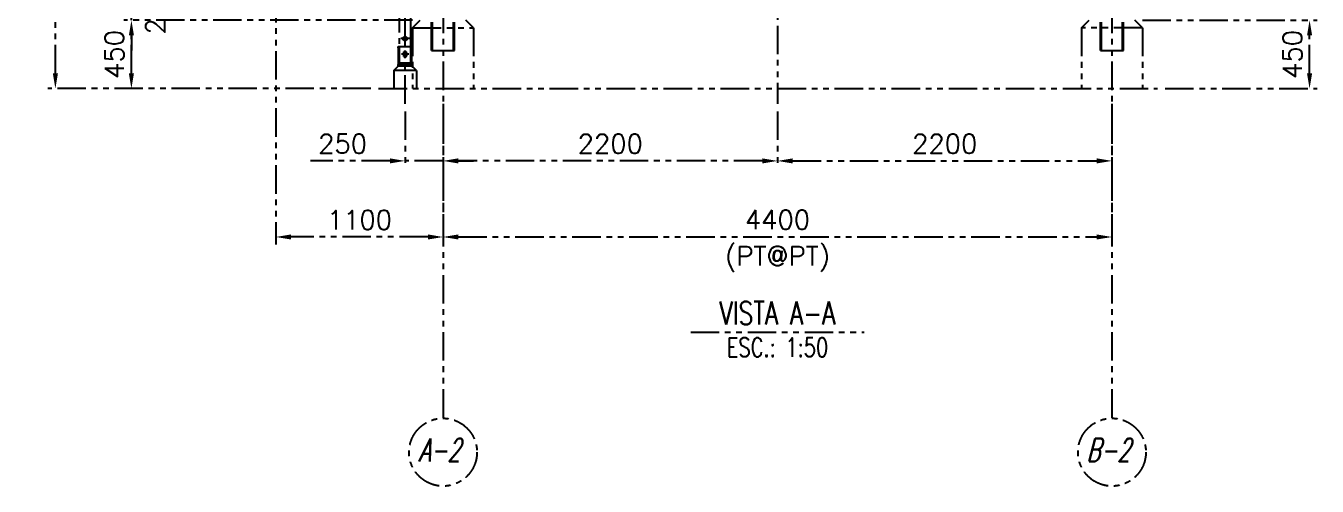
# Model space of a CAD drawing. Header units: millimetres. Extents: x -16232 to 52632, y -3739 to 20678.
# Drawn here: x -16232 to -7737, y -3739 to -714 of the extents above; entities that cross this region are included whole.
import ezdxf
from ezdxf.enums import TextEntityAlignment as Align

# ---------------------------------------------------------------- set-up
doc = ezdxf.new("R2010")
doc.units = ezdxf.units.MM
doc.header["$LTSCALE"] = 300
doc.header["$MEASUREMENT"] = 0
doc.linetypes.add('PHANTOM2', pattern=[1.25, 0.625, -0.125, 0.125, -0.125, 0.125, -0.125])
doc.layers.add('EM-PJ-FANTASMA', color=8, linetype='PHANTOM2')
doc.styles.add('100CL', font='ROMANS.SHX')
doc.styles.add('ROMANS', font='romans.shx')
doc.dimstyles.new('PADRÃO', dxfattribs={"dimscale": 50, "dimtxt": 2.5, "dimasz": 2, "dimexe": 1, "dimexo": 1, "dimgap": 1, "dimtad": 1, "dimdec": 0, "dimzin": 9, "dimdsep": 46, "dimtxsty": 'ROMANS', "dimcen": 0, "dimclrd": 256, "dimclre": 256, "dimclrt": 7, "dimadec": 1, "dimazin": 2, "dimtfac": 1, "dimtdec": 0, "dimtmove": 0, "dimatfit": 3, "dimfxl": 1, "dimtolj": 1, "dimtzin": 0, "dimlwd": -1, "dimlwe": -1, "dimarcsym": 0})

# ---------------------------------------------------------------- blocks, each defined once
blk = doc.blocks.new('*D78')
at = {"layer": 'Defpoints', "color": 0, "transparency": 16777216}
for p in [(-13487.1, -1226.1), (-11287.1, -1226.1), (-13487.1, -1601.1)]:
    blk.add_point(p, dxfattribs=at)
at = {"layer": 'EM-PJ-FANTASMA', "transparency": 16777216}
for p, q in [((-13487.1, -1276.1), (-13487.1, -1651.1)), ((-11287.1, -1276.1), (-11287.1, -1651.1)), ((-11387.1, -1601.1), (-13387.1, -1601.1))]:
    blk.add_line(p, q, dxfattribs=at)
for points in [[(-13387.1, -1584.4), (-13387.1, -1617.7), (-13487.1, -1601.1)], [(-11387.1, -1584.4), (-11387.1, -1617.7), (-11287.1, -1601.1)]]:
    blk.add_solid(points, dxfattribs=at)
at = {"layer": 'EM-PJ-FANTASMA', "color": 7, "transparency": 16777216, "insert": (-12387.1, -1488.6), "char_height": 125, "attachment_point": 5, "style": 'ROMANS'}
blk.add_mtext('\\A1;2200', dxfattribs=at)
blk = doc.blocks.new('*D79')
at = {"layer": 'Defpoints', "color": 0, "transparency": 16777216}
for p in [(-11287.1, -1226.1), (-9087.1, -1226.1), (-9087.1, -1601.1)]:
    blk.add_point(p, dxfattribs=at)
at = {"layer": 'EM-PJ-FANTASMA', "transparency": 16777216}
for p, q in [((-11287.1, -1276.1), (-11287.1, -1651.1)), ((-9087.1, -1276.1), (-9087.1, -1651.1)), ((-11187.1, -1601.1), (-9187.1, -1601.1))]:
    blk.add_line(p, q, dxfattribs=at)
for points in [[(-11187.1, -1584.4), (-11187.1, -1617.7), (-11287.1, -1601.1)], [(-9187.1, -1584.4), (-9187.1, -1617.7), (-9087.1, -1601.1)]]:
    blk.add_solid(points, dxfattribs=at)
at = {"layer": 'EM-PJ-FANTASMA', "color": 7, "transparency": 16777216, "insert": (-10187.1, -1488.6), "char_height": 125, "attachment_point": 5, "style": 'ROMANS'}
blk.add_mtext('\\A1;2200', dxfattribs=at)
blk = doc.blocks.new('*D80')
at = {"layer": 'Defpoints', "color": 0, "transparency": 16777216}
for p in [(-13487.1, -1226.1), (-9087.1, -1226.1), (-9087.1, -2101.1)]:
    blk.add_point(p, dxfattribs=at)
at = {"layer": 'EM-PJ-FANTASMA', "transparency": 16777216}
for p, q in [((-13487.1, -1276.1), (-13487.1, -2151.1)), ((-9087.1, -1276.1), (-9087.1, -2151.1)), ((-13387.1, -2101.1), (-9187.1, -2101.1))]:
    blk.add_line(p, q, dxfattribs=at)
for points in [[(-13387.1, -2084.4), (-13387.1, -2117.7), (-13487.1, -2101.1)], [(-9187.1, -2084.4), (-9187.1, -2117.7), (-9087.1, -2101.1)]]:
    blk.add_solid(points, dxfattribs=at)
at = {"layer": 'EM-PJ-FANTASMA', "color": 7, "transparency": 16777216, "char_height": 125, "attachment_point": 5, "style": 'ROMANS'}
for s, insert in [('\\A1;{\\fRomanS|b0|i0|c0|p34;4400', (-11287.1, -1988)), ('\\A1;(PT@PT)}', (-11287.1, -2246.3))]:
    blk.add_mtext(s, dxfattribs=dict(at, insert=insert))
blk = doc.blocks.new('*D81')
at = {"layer": 'Defpoints', "color": 0, "transparency": 16777216}
for p in [(-13737.1, -1226.1), (-13487.1, -1226.1), (-13737.1, -1601.1)]:
    blk.add_point(p, dxfattribs=at)
at = {"layer": 'EM-PJ-FANTASMA', "transparency": 16777216}
for p, q in [((-13737.1, -1276.1), (-13737.1, -1651.1)), ((-13487.1, -1276.1), (-13487.1, -1651.1)), ((-13837.1, -1601.1), (-14358.5, -1601.1)), ((-13487.1, -1601.1), (-13737.1, -1601.1)), ((-13387.1, -1601.1), (-13287.1, -1601.1))]:
    blk.add_line(p, q, dxfattribs=at)
for points in [[(-13837.1, -1584.4), (-13837.1, -1617.7), (-13737.1, -1601.1)], [(-13387.1, -1584.4), (-13387.1, -1617.7), (-13487.1, -1601.1)]]:
    blk.add_solid(points, dxfattribs=at)
at = {"layer": 'EM-PJ-FANTASMA', "color": 7, "transparency": 16777216, "insert": (-14147.8, -1488.6), "char_height": 125, "attachment_point": 5, "style": 'ROMANS'}
blk.add_mtext('\\A1;250', dxfattribs=at)
blk = doc.blocks.new('*D82')
at = {"layer": 'Defpoints', "color": 0, "transparency": 16777216}
for p in [(-14587.1, 3295.4), (-13487.1, -1226.1), (-14587.1, -2101.1)]:
    blk.add_point(p, dxfattribs=at)
at = {"layer": 'EM-PJ-FANTASMA', "transparency": 16777216}
for p, q in [((-14587.1, 3245.4), (-14587.1, -2151.1)), ((-13487.1, -1276.1), (-13487.1, -2151.1)), ((-13587.1, -2101.1), (-14487.1, -2101.1))]:
    blk.add_line(p, q, dxfattribs=at)
for points in [[(-14487.1, -2084.4), (-14487.1, -2117.7), (-14587.1, -2101.1)], [(-13587.1, -2084.4), (-13587.1, -2117.7), (-13487.1, -2101.1)]]:
    blk.add_solid(points, dxfattribs=at)
at = {"layer": 'EM-PJ-FANTASMA', "color": 7, "transparency": 16777216, "insert": (-14037.1, -1988.6), "char_height": 125, "attachment_point": 5, "style": 'ROMANS'}
blk.add_mtext('\\A1;1100', dxfattribs=at)
blk = doc.blocks.new('*D88')
at = {"layer": 'Defpoints', "color": 0, "transparency": 16777216}
for p in [(-15537.1, -676.1), (-13637.1, -676.1), (-13911.1, -1126.1)]:
    blk.add_point(p, dxfattribs=at)
at = {"layer": 'EM-PJ-FANTASMA', "transparency": 16777216}
for p, q in [((-13687.1, -676.1), (-15587.1, -676.1)), ((-15537.1, -1026.1), (-15537.1, -776.1)), ((-13961.1, -1126.1), (-15587.1, -1126.1))]:
    blk.add_line(p, q, dxfattribs=at)
for points in [[(-15553.8, -776.1), (-15520.4, -776.1), (-15537.1, -676.1)], [(-15553.8, -1026.1), (-15520.4, -1026.1), (-15537.1, -1126.1)]]:
    blk.add_solid(points, dxfattribs=at)
at = {"layer": 'EM-PJ-FANTASMA', "color": 7, "transparency": 16777216, "insert": (-15649.6, -901.1), "char_height": 125, "attachment_point": 5, "rotation": 90, "style": 'ROMANS'}
blk.add_mtext('\\A1;450', dxfattribs=at)
blk = doc.blocks.new('*D89')
at = {"layer": 'Defpoints', "color": 0, "transparency": 16777216}
for p in [(-15537.1, -651.1), (-13637.1, -651.1), (-13637.1, -676.1)]:
    blk.add_point(p, dxfattribs=at)
at = {"layer": 'EM-PJ-FANTASMA', "transparency": 16777216}
for p, q in [((-15537.1, -551.1), (-15537.1, -451.1)), ((-13687.1, -651.1), (-15587.1, -651.1)), ((-13687.1, -676.1), (-15587.1, -676.1)), ((-15537.1, -676.1), (-15537.1, -651.1)), ((-15537.1, -776.1), (-15537.1, -876.1))]:
    blk.add_line(p, q, dxfattribs=at)
for points in [[(-15553.8, -551.1), (-15520.4, -551.1), (-15537.1, -651.1)], [(-15553.8, -776.1), (-15520.4, -776.1), (-15537.1, -676.1)]]:
    blk.add_solid(points, dxfattribs=at)
at = {"layer": 'EM-PJ-FANTASMA', "color": 7, "transparency": 16777216, "insert": (-15379.5, -663.6), "char_height": 125, "attachment_point": 5, "rotation": 90, "style": 'ROMANS'}
blk.add_mtext('\\A1;25', dxfattribs=at)
blk = doc.blocks.new('*D96')
at = {"layer": 'Defpoints', "color": 0, "transparency": 16777216}
for p in [(-16037.1, 17987.4), (-13712.1, 17987.4), (-13911.1, -1126.1)]:
    blk.add_point(p, dxfattribs=at)
at = {"layer": 'EM-PJ-FANTASMA', "transparency": 16777216}
for p, q in [((-13762.1, 17987.4), (-16087.1, 17987.4)), ((-16037.1, -1026.1), (-16037.1, 17887.4)), ((-13961.1, -1126.1), (-16087.1, -1126.1))]:
    blk.add_line(p, q, dxfattribs=at)
for points in [[(-16053.8, 17887.4), (-16020.4, 17887.4), (-16037.1, 17987.4)], [(-16053.8, -1026.1), (-16020.4, -1026.1), (-16037.1, -1126.1)]]:
    blk.add_solid(points, dxfattribs=at)
at = {"layer": 'EM-PJ-FANTASMA', "color": 7, "transparency": 16777216, "insert": (-16149.6, 8430.7), "char_height": 125, "attachment_point": 5, "rotation": 90, "style": 'ROMANS'}
blk.add_mtext('\\A1;19114', dxfattribs=at)
blk = doc.blocks.new('*D98')
at = {"layer": 'Defpoints', "color": 0, "transparency": 16777216}
for p in [(-8937.1, -676.1), (-7787.1, -676.1), (-8787.1, -1126.1)]:
    blk.add_point(p, dxfattribs=at)
at = {"layer": 'EM-PJ-FANTASMA', "transparency": 16777216}
for p, q in [((-8887.1, -676.1), (-7737.1, -676.1)), ((-7787.1, -1026.1), (-7787.1, -776.1)), ((-8737.1, -1126.1), (-7737.1, -1126.1))]:
    blk.add_line(p, q, dxfattribs=at)
for points in [[(-7803.8, -776.1), (-7770.4, -776.1), (-7787.1, -676.1)], [(-7803.8, -1026.1), (-7770.4, -1026.1), (-7787.1, -1126.1)]]:
    blk.add_solid(points, dxfattribs=at)
at = {"layer": 'EM-PJ-FANTASMA', "color": 7, "transparency": 16777216, "insert": (-7899.6, -901.1), "char_height": 125, "attachment_point": 5, "rotation": 90, "style": 'ROMANS'}
blk.add_mtext('\\A1;450', dxfattribs=at)

msp = doc.modelspace()

# ---------------------------------------------------------------- linework, layer by layer
at = {"layer": 'EM-PJ-FANTASMA'}
for p, q in [((-13487.093, 18926.323), (-13487.093, -1226.072)), ((-9087.093, 18926.323), (-9087.093, -1226.072)), ((-11287.093, 18037.428), (-11287.093, -1226.072)), ((-13737.093, -1226.072), (-13737.093, 12627.428)), ((-13775.093, 929.928), (-13775.093, -849.072)), ((-13699.093, -849.072), (-13699.093, 929.928)), ((-13687.093, -726.072), (-13637.093, -676.072)), ((-13563.093, -876.072), (-13563.093, -676.072)), ((-13556.493, -876.072), (-13556.493, -676.072)), ((-13417.693, -876.072), (-13417.693, -676.072)), ((-13411.093, -876.072), (-13411.093, -676.072)), ((-13287.093, -726.072), (-13337.093, -676.072)), ((-9287.093, -726.072), (-9237.093, -676.072)), ((-9163.093, -876.072), (-9163.093, -676.072)), ((-9156.493, -876.072), (-9156.493, -676.072)), ((-9017.693, -876.072), (-9017.693, -676.072)), ((-9011.093, -876.072), (-9011.093, -676.072)), ((-8887.093, -726.072), (-8937.093, -676.072)), ((-13687.093, -726.072), (-13287.093, -726.072)), ((-13687.093, -726.072), (-13687.093, -1126.072)), ((-13287.093, -726.072), (-13287.093, -1126.072)), ((-8887.093, -726.072), (-9287.093, -726.072)), ((-9287.093, -726.072), (-9287.093, -1126.072)), ((-8887.093, -726.072), (-8887.093, -1126.072)), ((-13782.093, -849.072), (-13692.093, -849.072)), ((-13782.093, -857.072), (-13782.093, -849.072)), ((-13775.093, -849.072), (-13775.093, -956.072)), ((-13708.593, -797.572), (-13765.593, -797.572)), ((-13699.093, -956.072), (-13699.093, -849.072)), ((-13692.093, -849.072), (-13692.093, -857.072)), ((-13782.093, -857.072), (-13782.093, -960.072)), ((-13713.093, -900.072), (-13761.093, -900.072)), ((-13723.093, -890.072), (-13751.093, -890.072)), ((-13723.093, -910.072), (-13751.093, -910.072)), ((-13746.093, -910.072), (-13746.093, -890.072)), ((-13728.093, -890.072), (-13728.093, -910.072)), ((-13692.093, -960.072), (-13692.093, -857.072)), ((-13563.093, -876.072), (-13556.493, -876.072)), ((-13556.493, -876.072), (-13546.593, -876.072)), ((-13546.593, -876.072), (-13427.593, -876.072)), ((-13427.593, -876.072), (-13417.693, -876.072)), ((-13417.693, -876.072), (-13411.093, -876.072)), ((-9163.093, -876.072), (-9156.493, -876.072)), ((-9156.493, -876.072), (-9146.593, -876.072)), ((-9146.593, -876.072), (-9027.593, -876.072)), ((-9027.593, -876.072), (-9017.693, -876.072)), ((-9017.693, -876.072), (-9011.093, -876.072)), ((-13811.093, -1006.072), (-13781.093, -976.072)), ((-13662.093, -1006.072), (-13811.093, -1006.072)), ((-13811.093, -1006.072), (-13811.093, -1126.072)), ((-13782.093, -960.072), (-13782.093, -968.072)), ((-13782.093, -968.072), (-13692.093, -968.072)), ((-13782.093, -976.072), (-13782.093, -968.072)), ((-13782.093, -976.072), (-13692.093, -976.072)), ((-13775.093, -956.072), (-13699.093, -956.072)), ((-13746.093, -976.072), (-13746.093, -968.072)), ((-13728.093, -976.072), (-13728.093, -968.072)), ((-13692.093, -968.072), (-13692.093, -960.072)), ((-13692.093, -968.072), (-13692.093, -976.072)), ((-13662.093, -1006.072), (-13692.093, -976.072)), ((-13662.093, -1006.072), (-13662.093, -1126.072)), ((-13911.093, -1126.072), (-8787.093, -1126.072)), ((-13487.093, -1226.072), (-13487.093, -3292.368)), ((-9087.093, -1226.072), (-9087.093, -3292.368)), ((-11858.167, -2726.072), (-10716.033, -2726.072))]:
    msp.add_line(p, q, dxfattribs=at)
for centre, radius in [((-13737.093, -797.572), 13.5), ((-13737.093, -797.572), 12.5), ((-13737.093, -900.072), 9), ((-13487.093, -3515.465), 223.097), ((-9087.093, -3515.465), 223.097)]:
    msp.add_circle(centre, radius, dxfattribs=at)
for centre, start, end in [((-13737.093, -890.072), 0, 180), ((-13737.093, -910.072), 180, 0)]:
    msp.add_arc(centre, 9, start, end, dxfattribs=at)

# ---------------------------------------------------------------- texts
at = {"layer": 'EM-PJ-FANTASMA', "style": '100CL', "width": 0.75}
for s, height, p in [('VISTA A-A', 150, (-11287.093, -2601.072)), ('ESC.: 1:50', 125, (-11287.093, -2826.072))]:
    msp.add_text(s, height=height, dxfattribs=at).set_placement(p, align=Align.MIDDLE_CENTER)
at = {"layer": 'EM-PJ-FANTASMA', "style": 'ROMANS', "oblique": 15, "width": 0.66657}
for s, p in [('A-2', (-13510.663, -3500.548)), ('B-2', (-9110.663, -3500.548))]:
    msp.add_text(s, height=150.0001, dxfattribs=at).set_placement(p, align=Align.MIDDLE)

# ---------------------------------------------------------------- dimensions: what is measured, and where the dimension line sits
at = {"layer": 'EM-PJ-FANTASMA'}
dim = msp.add_linear_dim(base=(-16037.092613885, 17987.427549089), p1=(-13911.092613883, -1126.072450911), p2=(-13712.092613882, 17987.427549089), angle=90, dimstyle='PADRÃO', override={"dimdec": 0}, dxfattribs=at)
dim.commit()
dim.dimension.update_dxf_attribs({"geometry": '*D96', "text_midpoint": (-16149.592613885, 8430.677549089)})
for base, p1, p2, picture, middle in [((-14587.093, -2101.072), (-13487.093, -1226.072), (-14587.093, 3295.428), '*D82', (-14037.093, -1988.572)), ((-13737.093, -1601.072), (-13487.093, -1226.072), (-13737.093, -1226.072), '*D81', (-14147.807, -1488.572)), ((-13487.093, -1601.072), (-11287.093, -1226.072), (-13487.093, -1226.072), '*D78', (-12387.093, -1488.572)), ((-9087.093, -1601.072), (-11287.093, -1226.072), (-9087.093, -1226.072), '*D79', (-10187.093, -1488.572))]:
    dim = msp.add_linear_dim(base=base, p1=p1, p2=p2, dimstyle='PADRÃO', dxfattribs=at)
    dim.commit()
    dim.dimension.update_dxf_attribs({"geometry": picture, "text_midpoint": middle})
dim = msp.add_linear_dim(base=(-15537.093, -651.072), p1=(-13637.093, -676.072), p2=(-13637.093, -651.072), angle=90, dimstyle='PADRÃO', override={"dimtmove": 2}, dxfattribs=at)
dim.commit()
dim.dimension.update_dxf_attribs({"geometry": '*D89', "text_midpoint": (-15379.511, -663.572), "dimtype": 160})
for base, p1, p2, picture, middle in [((-15537.093, -676.072), (-13911.093, -1126.072), (-13637.093, -676.072), '*D88', (-15649.593, -901.072)), ((-7787.093, -676.072), (-8787.093, -1126.072), (-8937.093, -676.072), '*D98', (-7899.593, -901.072))]:
    dim = msp.add_linear_dim(base=base, p1=p1, p2=p2, angle=90, dimstyle='PADRÃO', dxfattribs=at)
    dim.commit()
    dim.dimension.update_dxf_attribs({"geometry": picture, "text_midpoint": middle})
dim = msp.add_linear_dim(base=(-9087.093, -2101.072), p1=(-13487.093, -1226.072), p2=(-9087.093, -1226.072), text='{\\fRomanS|b0|i0|c0|p34;<>\\X(PT@PT)}', dimstyle='PADRÃO', dxfattribs=at)
dim.commit()
dim.dimension.update_dxf_attribs({"geometry": '*D80', "text_midpoint": (-11287.093, -2101.072)})

doc.saveas('drawing.dxf')
